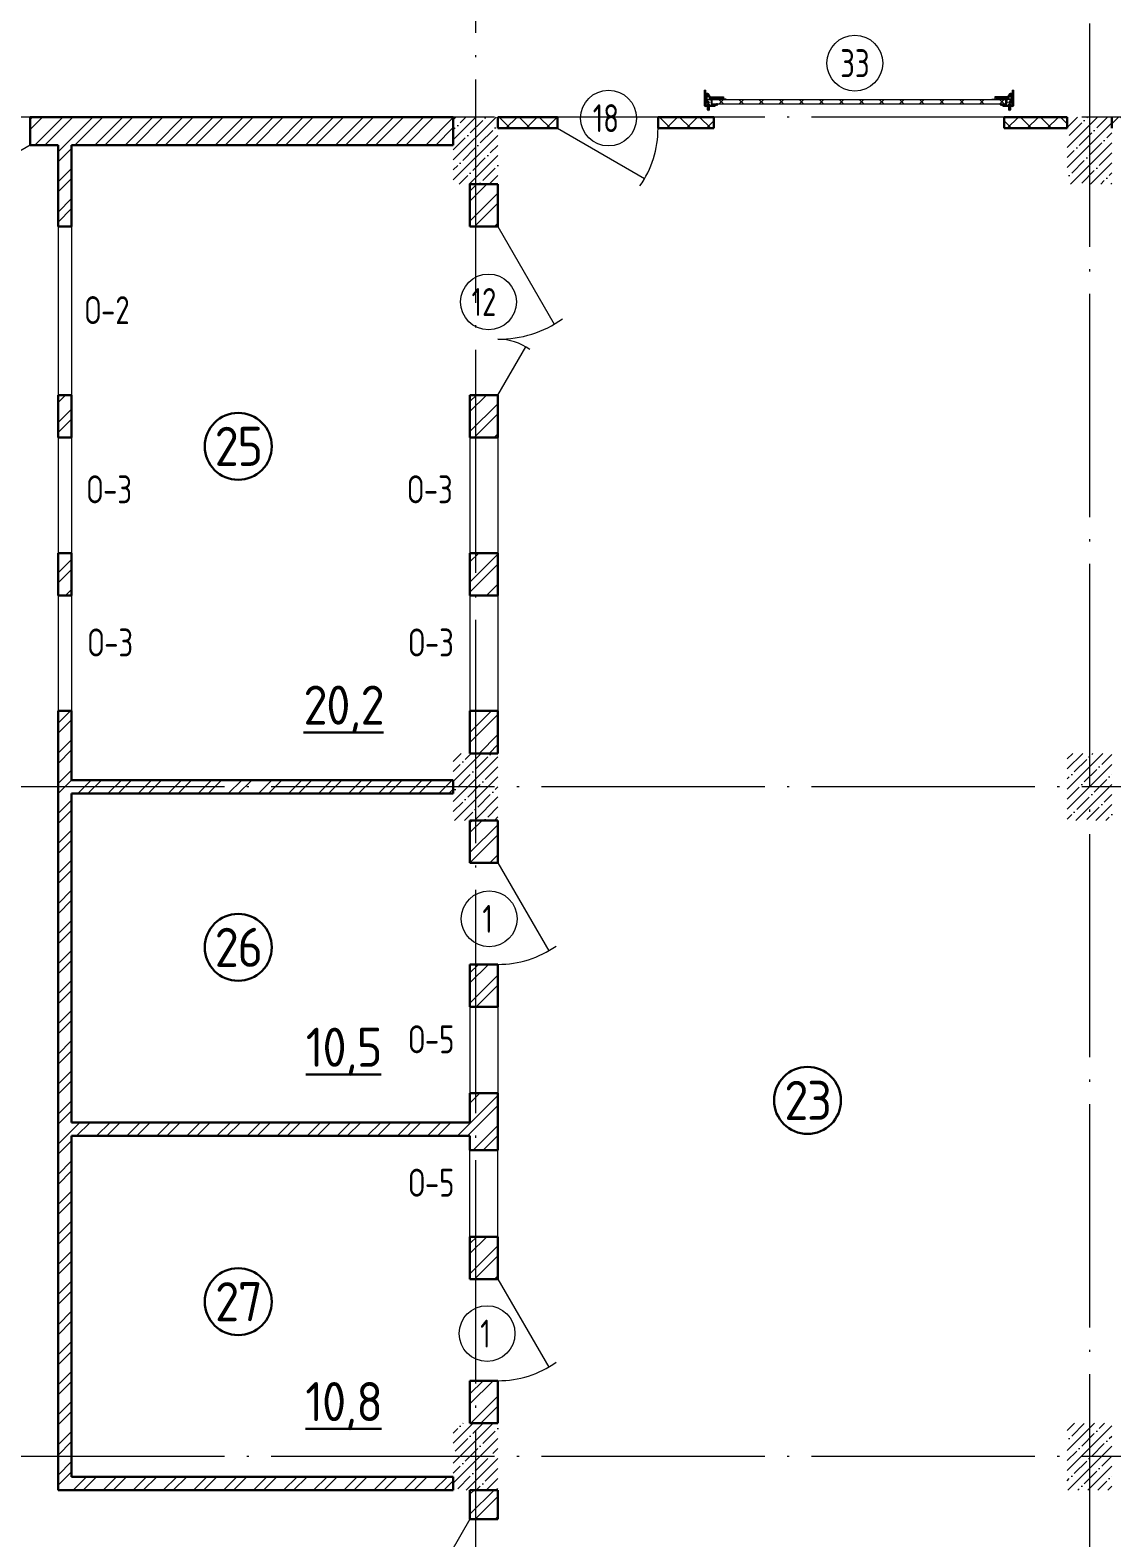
# Model space of a CAD drawing. Extents: x -965262 to 1142518, y -357520 to 71675.
# Drawn here: x -804442 to -794752, y -329974 to -316467 of the extents above; entities that cross this region are included whole.
import ezdxf

# ---------------------------------------------------------------- set-up
doc = ezdxf.new("R2010")
doc.units = 0
doc.header["$LTSCALE"] = 10
doc.linetypes.add('DOTE', pattern=[2.42, 2, -0.2, 0.02, -0.2])
doc.layers.get('0').update_dxf_attribs({"linetype": 'CONTINUOUS', "lineweight": 30})
doc.layers.add('DOTE', color=7, linetype='DOTE', lineweight=9)
doc.styles.add('GOST-2.304_Type-B', font='isocpeur.ttf', dxfattribs={"width": 0.9})
doc.styles.get("Standard").update_dxf_attribs({"font": 'isocpeur.ttf', "height": 300})
pattern_1 = [(45, (-828203.91, -390981.48), (-89.80256, 89.80256), []), (45, (-828114.1, -390981.48), (-89.80256, 89.80256), [158.75, -31.75, 0, -31.75])]

# ---------------------------------------------------------------- blocks, each defined once
blk = doc.blocks.new('anchor.bolt')
for p, q in [((-0.07, 0), (-0.07, -0.72)), ((0.07, 0), (0.07, -0.06)), ((-0.1, -0.04), (-0.07, -0.03)), ((-0.1, -0.04), (0.09, -0.06)), ((0.07, -0.07), (-0.1, -0.04)), ((-0.1, -0.11), (-0.07, -0.1)), ((-0.1, -0.11), (0.09, -0.13)), ((0.07, -0.14), (-0.1, -0.11)), ((-0.1, -0.18), (-0.07, -0.17)), ((-0.1, -0.18), (0.09, -0.2)), ((0.07, -0.21), (-0.1, -0.18)), ((-0.1, -0.25), (-0.07, -0.24)), ((-0.1, -0.25), (0.09, -0.27)), ((0.07, -0.28), (-0.1, -0.25)), ((-0.1, -0.32), (-0.07, -0.31)), ((-0.1, -0.32), (0.09, -0.34)), ((0.07, -0.35), (-0.1, -0.32)), ((-0.1, -0.39), (-0.07, -0.38)), ((-0.1, -0.39), (0.09, -0.41)), ((0.07, -0.42), (-0.1, -0.39)), ((-0.1, -0.46), (-0.07, -0.45)), ((-0.1, -0.46), (0.09, -0.48)), ((0.07, -0.49), (-0.1, -0.46)), ((-0.1, -0.53), (-0.07, -0.52)), ((-0.1, -0.53), (0.09, -0.55)), ((0.07, -0.56), (-0.1, -0.53)), ((-0.09, -0.6), (-0.07, -0.59)), ((-0.09, -0.6), (0.09, -0.62)), ((0.07, -0.63), (-0.09, -0.6)), ((-0.07, -0.72), (0, -0.8)), ((-0.04, -0.62), (-0.06, -0.63)), ((-0.06, -0.64), (-0.06, -0.63)), ((-0.06, -0.73), (-0.06, -0.64)), ((0, -0.79), (-0.06, -0.73)), ((-0.01, -0.63), (-0.04, -0.62)), ((-0.03, -0.63), (0, -0.79)), ((-0.03, -0.63), (0.01, -0.78)), ((-0.02, -0.63), (0.01, -0.77)), ((-0.01, -0.63), (0.02, -0.76)), ((0.03, -0.69), (-0.01, -0.63)), ((0, -0.64), (0.03, -0.75)), ((0, -0.8), (0.07, -0.72)), ((0, -0.79), (0.03, -0.74)), ((0.01, -0.66), (0.03, -0.74)), ((0.03, -0.74), (0.03, -0.69)), ((0.07, -0.06), (0.09, -0.06)), ((0.09, -0.06), (0.07, -0.07)), ((0.07, -0.07), (0.07, -0.13)), ((0.07, -0.13), (0.09, -0.13)), ((0.09, -0.13), (0.07, -0.14)), ((0.07, -0.14), (0.07, -0.2)), ((0.07, -0.2), (0.09, -0.2)), ((0.09, -0.2), (0.07, -0.21)), ((0.07, -0.21), (0.07, -0.27)), ((0.07, -0.27), (0.09, -0.27)), ((0.09, -0.27), (0.07, -0.28)), ((0.07, -0.28), (0.07, -0.34)), ((0.07, -0.33), (0.09, -0.34)), ((0.09, -0.34), (0.07, -0.35)), ((0.07, -0.35), (0.07, -0.41)), ((0.07, -0.4), (0.09, -0.41)), ((0.09, -0.41), (0.07, -0.42)), ((0.07, -0.42), (0.07, -0.48)), ((0.07, -0.47), (0.09, -0.48)), ((0.09, -0.48), (0.07, -0.49)), ((0.07, -0.49), (0.07, -0.55)), ((0.07, -0.55), (0.09, -0.55)), ((0.09, -0.55), (0.07, -0.56)), ((0.07, -0.56), (0.07, -0.62)), ((0.09, -0.62), (0.07, -0.63)), ((0.07, -0.62), (0.09, -0.62)), ((0.07, -0.63), (0.07, -0.72))]:
    blk.add_line(p, q)
blk.add_arc((0.16, -0.64), 0.222, 187.9982, 219.836)
blk = doc.blocks.new('Крепеж_ворот')
at = {"lineweight": 15}
h = blk.add_hatch(dxfattribs=at)
h.set_pattern_fill('ANSI31', color=256, scale=2, angle=180)
h.set_pattern_definition([(225, (746089.599, 74802.7244), (4.49013, -4.49013), [])])
h.paths.add_polyline_path([(746087, 74804), (746087, 74802), (746091, 74802), (746094, 74802), (746094, 74804)], flags=17)
h.paths.add_polyline_path([(746116, 74802, 0.165118), (746120, 74803), (746124, 74806, -0.301689), (746131, 74807), (746135, 74805, 0.130081), (746138, 74804), (746142, 74804), (746142, 74806), (746138, 74806, -0.130081), (746136, 74807), (746133, 74809, 0.301689), (746123, 74808), (746118, 74805, -0.165112), (746116, 74804), (746064, 74804, -0.414223), (746061, 74807), (746061, 74868), (746059, 74868), (746059, 74869), (746059, 74870), (746059, 74870), (746059, 74871), (746059, 74872), (746059, 74872), (746059, 74873), (746059, 74874), (746059, 74875), (746059, 74876), (746059, 74876), (746059, 74877), (746059, 74877), (746059, 74878), (746059, 74879), (746059, 74879), (746061, 74879), (746061, 74945), (746058, 74945), (746058, 74807, 0.41422), (746064, 74802)])
h = blk.add_hatch(dxfattribs=at)
h.set_pattern_fill('ANSI31', color=256, scale=2, angle=90)
h.set_pattern_definition([(135, (736343.8085, 75928.334), (-4.490128, -4.490128), [])])
edge = h.paths.add_edge_path()
edge.add_ellipse((746065, 74838), major_axis=(-1.67, 1.67), ratio=1, start_angle=45, end_angle=135, ccw=False)
edge.add_line((746063, 74838), (746063, 74868))
edge.add_line((746063, 74868), (746061, 74868))
edge.add_line((746061, 74868), (746061, 74838))
edge.add_ellipse((746065, 74838), major_axis=(-2.89, 2.89), ratio=1, start_angle=45, end_angle=135)
edge.add_line((746065, 74834), (746097, 74834))
edge.add_line((746097, 74834), (746097, 74836))
edge.add_line((746097, 74836), (746065, 74836))
edge = h.paths.add_edge_path()
edge.add_ellipse((746065, 74890), major_axis=(2.89, 2.89), ratio=1, start_angle=106, end_angle=135)
edge.add_line((746061, 74890), (746061, 74879))
edge.add_line((746061, 74879), (746063, 74879))
edge.add_line((746063, 74879), (746063, 74890))
edge.add_ellipse((746065, 74890), major_axis=(-1.67, 1.67), ratio=1, start_angle=16, end_angle=45, ccw=False)
edge.add_line((746063, 74891), (746070, 74904))
edge.add_ellipse((746079, 74899), major_axis=(7.45, 7.45), ratio=1, start_angle=-3, end_angle=106, ccw=False)
edge.add_line((746087, 74906), (746097, 74894))
edge.add_line((746097, 74894), (746099, 74895))
edge.add_line((746099, 74895), (746088, 74907))
edge.add_ellipse((746079, 74899), major_axis=(8.67, 8.67), ratio=1, start_angle=-3, end_angle=106)
edge.add_line((746068, 74905), (746062, 74892))
h = blk.add_hatch(color=256, dxfattribs=at)
h.dxf.hatch_style = 1
h.paths.add_polyline_path([(746146, 74809), (746143, 74810, 0.10613), (746142, 74810), (746136, 74809, -0.181324), (746135, 74810, 0.335683), (746120, 74809, -0.119126), (746119, 74809, 0.371631), (746118, 74808), (746118, 74808, 0.451909), (746119, 74807, 0.124341), (746121, 74808, -0.343618), (746134, 74808, 0.181324), (746137, 74808), (746143, 74808, -0.110452), (746143, 74808), (746147, 74807, -0.710497), (746147, 74805), (746143, 74804), (746136, 74804, -0.178994), (746133, 74805, 0.369834), (746130, 74805, -0.178993), (746127, 74804), (746122, 74804, 0.120709), (746122, 74804), (746120, 74803, -0.017147), (746119, 74802, 0.538795), (746120, 74802), (746127, 74802, 0.207608), (746131, 74804, -0.433918), (746132, 74804, 0.207608), (746135, 74802), (746143, 74802, 0.079707), (746143, 74802), (746148, 74804, 0.461502), (746149, 74807, -0.250825), (746149, 74808, -0.128039), (746173, 74816, 0.416657), (746174, 74816), (746174, 74817, 0.409849), (746173, 74817, 0.127248)])
for p, q in [((746058, 74807), (746058, 74945)), ((746058, 74945), (746061, 74945)), ((746059, 74879), (746063, 74879)), ((746059, 74868), (746059, 74879)), ((746059, 74868), (746063, 74868)), ((746061, 74879), (746061, 74945)), ((746061, 74879), (746061, 74890)), ((746061, 74807), (746061, 74868)), ((746061, 74838), (746061, 74868)), ((746068, 74905), (746062, 74892)), ((746070, 74904), (746063, 74891)), ((746063, 74838), (746063, 74890)), ((746064, 74883), (746063, 74883)), ((746064, 74865), (746063, 74865)), ((746064, 74883), (746064, 74874)), ((746067, 74880), (746064, 74883)), ((746064, 74875), (746064, 74873)), ((746064, 74874), (746064, 74865)), ((746067, 74868), (746064, 74865)), ((746097, 74836), (746065, 74836)), ((746097, 74834), (746065, 74834)), ((746067, 74880), (746067, 74875)), ((746067, 74873), (746067, 74868)), ((746087, 74906), (746097, 74894)), ((746088, 74907), (746099, 74895)), ((746097, 74894), (746099, 74895)), ((746097, 74834), (746097, 74836)), ((746064, 74804), (746116, 74804)), ((746064, 74802), (746116, 74802)), ((746079, 74806), (746102, 74806)), ((746079, 74806), (746079, 74804)), ((746079, 74804), (746102, 74804)), ((746082, 74814), (746081, 74813)), ((746081, 74813), (746081, 74806)), ((746099, 74814), (746082, 74814)), ((746086, 74813), (746086, 74806)), ((746095, 74813), (746095, 74806)), ((746099, 74814), (746100, 74813)), ((746100, 74813), (746100, 74806)), ((746102, 74806), (746102, 74804)), ((746118, 74805), (746123, 74808)), ((746120, 74803), (746124, 74806)), ((746135, 74805), (746131, 74807)), ((746136, 74807), (746133, 74809)), ((746142, 74806), (746138, 74806)), ((746138, 74804), (746142, 74804)), ((746142, 74806), (746142, 74804)), ((746142, 74804), (746142, 74806)), ((746143, 74804), (746147, 74805)), ((746143, 74802), (746148, 74804)), ((746174, 74817), (746174, 74816))]:
    blk.add_line(p, q)
for p, q in [((746061, 74879), (746061, 74881)), ((746061, 74834), (746061, 74868)), ((746063, 74883), (746063, 74874)), ((746063, 74874), (746063, 74865)), ((746073, 74842), (746073, 74905)), ((746073, 74896), (746077, 74892)), ((746073, 74851), (746077, 74855)), ((746074, 74886), (746074, 74861)), ((746074, 74880), (746076, 74880)), ((746074, 74867), (746076, 74867)), ((746076, 74886), (746076, 74883)), ((746076, 74883), (746076, 74886)), ((746076, 74886), (746077, 74886)), ((746076, 74864), (746076, 74883)), ((746077, 74873), (746076, 74880)), ((746076, 74880), (746076, 74867)), ((746077, 74873), (746076, 74867)), ((746076, 74864), (746076, 74861)), ((746076, 74864), (746076, 74861)), ((746076, 74861), (746077, 74861)), ((746077, 74886), (746077, 74892)), ((746077, 74861), (746077, 74855)), ((746081, 74898), (746081, 74886)), ((746081, 74849), (746081, 74861)), ((746087, 74898), (746082, 74898)), ((746082, 74886), (746087, 74886)), ((746082, 74861), (746087, 74861)), ((746087, 74849), (746082, 74849)), ((746087, 74899), (746087, 74898)), ((746087, 74886), (746087, 74898)), ((746087, 74886), (746098, 74886)), ((746087, 74849), (746087, 74861)), ((746087, 74861), (746098, 74861)), ((746087, 74847), (746087, 74849)), ((746099, 74885), (746099, 74883)), ((746099, 74883), (746099, 74864)), ((746099, 74882), (746100, 74882)), ((746099, 74865), (746100, 74865)), ((746099, 74862), (746099, 74864)), ((746100, 74861), (746100, 74886)), ((746100, 74886), (746110, 74886)), ((746100, 74861), (746110, 74861)), ((746110, 74861), (746110, 74886)), ((746110, 74881), (746225, 74881)), ((746110, 74865), (746212, 74865)), ((746114, 74877), (746225, 74877)), ((746250, 74859), (746250, 74863))]:
    blk.add_line(p, q, dxfattribs=at)
at = {"lineweight": 15, "ltscale": 0.5}
for p, q in [((746076, 74886), (746074, 74886)), ((746076, 74861), (746074, 74861))]:
    blk.add_line(p, q, dxfattribs=at)
at = {"lineweight": 15, "extrusion": (-1.7375e-14, 1, 0)}
for p, q in [((746113, 74884), (746225, 74884)), ((746113, 74863), (746113, 74884)), ((746113, 74863), (746136, 74863)), ((746117, 74857), (746117, 74829)), ((746121, 74857), (746121, 74829)), ((746123, 74863), (746123, 74863)), ((746250, 74863), (746123, 74863)), ((746250, 74859), (746123, 74859)), ((746124, 74840), (746124, 74849)), ((746136, 74882), (746157, 74882)), ((746136, 74863), (746136, 74882)), ((746157, 74882), (746157, 74863)), ((746157, 74863), (746212, 74863)), ((746117, 74826), (746119, 74823)), ((746119, 74823), (746123, 74825)), ((746123, 74825), (746121, 74828))]:
    blk.add_line(p, q, dxfattribs=at)
at = {"lineweight": 15, "ltscale": 0.5, "extrusion": (-1.7375e-14, 1, 0)}
for p, q in [((746113, 74880), (746225, 74880)), ((746136, 74866), (746113, 74866)), ((746115, 74871), (746120, 74871)), ((746121, 74857), (746117, 74857)), ((746117, 74852), (746117, 74854)), ((746121, 74840), (746117, 74840)), ((746117, 74837), (746117, 74835)), ((746121, 74829), (746117, 74829)), ((746120, 74839), (746120, 74850)), ((746124, 74848), (746120, 74848)), ((746124, 74841), (746120, 74841)), ((746123, 74869), (746123, 74863)), ((746123, 74863), (746123, 74859)), ((746140, 74863), (746140, 74859)), ((746153, 74863), (746153, 74859)), ((746212, 74866), (746157, 74866)), ((746173, 74863), (746173, 74859))]:
    blk.add_line(p, q, dxfattribs=at)
at = {"lineweight": 15, "extrusion": (-2.77556e-16, -1, 0)}
for p, q in [((746225, 74866), (746114, 74866)), ((746128, 74866), (746128, 74863)), ((746138, 74866), (746138, 74863)), ((746164, 74866), (746164, 74863)), ((746174, 74866), (746174, 74863)), ((746201, 74866), (746201, 74863)), ((746210, 74866), (746210, 74863)), ((746225, 74884), (746225, 74863))]:
    blk.add_line(p, q, dxfattribs=at)
at = {"extrusion": (-1, -4.26669e-14, 0)}
for p, q in [((746118, 74808), (746118, 74808)), ((746136, 74809), (746142, 74810)), ((746143, 74808), (746137, 74808)), ((746143, 74810), (746146, 74809)), ((746147, 74807), (746143, 74808))]:
    blk.add_line(p, q, dxfattribs=at)
at = {"extrusion": (-1, -4.2422e-14, 1.22461e-16)}
for p, q in [((746119, 74803), (746122, 74804)), ((746127, 74802), (746120, 74802)), ((746122, 74804), (746127, 74804)), ((746143, 74802), (746135, 74802)), ((746136, 74804), (746143, 74804))]:
    blk.add_line(p, q, dxfattribs=at)
at = {"lineweight": 15}
for centre, radius, start, end in [((746079, 74899), 8.28, 0, 136.0097), ((746079, 74847), 8.28, 223.9903, 0), ((746077, 74883), 0.956, 180, 270), ((746077, 74883), 0.75, 180, 270), ((746077, 74864), 0.956, 90, 180), ((746077, 74864), 0.75, 90, 180), ((746076, 74892), 0.375, 0, 45), ((746076, 74855), 0.375, 315, 0), ((746082, 74898), 0.375, 91, 180), ((746082, 74886), 0.75, 180, 270), ((746082, 74861), 0.75, 90, 180), ((746082, 74849), 0.375, 180, 269), ((746098, 74885), 0.375, 0, 90), ((746098, 74862), 0.375, 270, 0), ((746123, 74857), 5.92, 90, 180), ((746123, 74829), 5.92, 180, 199.6464), ((746123, 74857), 1.87, 90, 180), ((746129, 74855), 8.15, 194.9986, 233.9214), ((746129, 74833), 8.15, 126.0786, 165.0014), ((746123, 74829), 1.87, 180, 185.5313)]:
    blk.add_arc(centre, radius, start, end, dxfattribs=at)
at = {"lineweight": 15, "ltscale": 0.5}
for centre, radius, start, end in [((746119, 74852), 2.25, 195, 270), ((746119, 74836), 2.25, 90, 165), ((746119, 74850), 0.375, 0, 90), ((746119, 74839), 0.375, 270, 0)]:
    blk.add_arc(centre, radius, start, end, dxfattribs=at)
for centre, radius, start, end in [((746064, 74807), 5.62, 180, 270), ((746064, 74807), 3.11, 180, 270), ((746082, 74804), 10.4, 68.2753, 87.8782), ((746091, 74798), 16.2, 73.306, 107.292), ((746099, 74804), 10.4, 92.1218, 111.7247), ((746116, 74807), 3.11, 270, 307.5043), ((746116, 74807), 5.62, 270, 307.5043), ((746119, 74808), 0.586, 91.7247, 173.2711), ((746119, 74807), 0.586, 173.2711, 270.547), ((746118, 74812), 3.52, 271.7247, 298.8983), ((746118, 74812), 5.21, 270.547, 298.8983), ((746128, 74799), 12.4, 54.8903, 129.1143), ((746128, 74799), 10.7, 54.8903, 130.7448), ((746128, 74801), 8.97, 60.3534, 127.5043), ((746128, 74801), 8.97, 60.3534, 127.5043), ((746128, 74801), 8.97, 60.3534, 127.5043), ((746128, 74801), 6.46, 60.3534, 127.5043), ((746136, 74811), 3.54, 234.8903, 276), ((746136, 74811), 1.86, 234.8903, 276), ((746138, 74810), 5.62, 240.3534, 270), ((746138, 74810), 3.11, 240.3534, 270), ((746143, 74810), 0.292, 71.7675, 96), ((746143, 74808), 0.292, 70.7873, 96), ((746176, 74761), 56.8, 93.2805, 122.2878), ((746147, 74806), 0.562, 289.2127, 70.7873), ((746147, 74806), 2.25, 288.2291, 27.3228), ((746176, 74765), 50.3, 93.6593, 122.8448), ((746150, 74807), 0.586, 151, 207.3228), ((746173, 74817), 0.6, 4.1357, 93.2805), ((746173, 74816), 0.6, 273.6593, 4.1357)]:
    blk.add_arc(centre, radius, start, end)
at = {"extrusion": (-1.22461e-16, -5.20252e-30, -1)}
for centre, radius, start, end in [((-746120, 74802), 0.187, 270, 62.4687), ((-746122, 74803), 0.586, 62.4687, 90), ((-746127, 74809), 4.69, 229.4077, 270), ((-746127, 74807), 4.69, 223.0863, 270), ((-746131, 74803), 2.32, 49.4077, 130.5923), ((-746131, 74803), 0.637, 43.0863, 136.9137), ((-746135, 74807), 4.69, 270, 316.9137), ((-746136, 74809), 4.69, 270, 310.5923), ((-746143, 74804), 0.292, 250.7873, 270), ((-746143, 74802), 0.292, 251.7709, 270)]:
    blk.add_arc(centre, radius, start, end, dxfattribs=at)
at = {"extrusion": (0, 0, -1)}
for centre, major_axis, start_param, end_param in [((746065, 74890), (2.89, 2.89), 3.926991, 4.433136), ((746065, 74838), (-2.89, 2.89), 3.926991, 5.497787), ((746065, 74890), (-1.67, 1.67), 5.497787, 6.003933), ((746065, 74838), (-1.67, 1.67), 3.926991, 5.497787), ((746079, 74899), (8.67, 8.67), 4.433136, 6.335545), ((746079, 74899), (7.45, 7.45), 4.433136, 6.335545)]:
    blk.add_ellipse(centre, major_axis=major_axis, ratio=1, start_param=start_param, end_param=end_param, dxfattribs=at)
for points in [[(746067, 74875), (746066, 74875), (746064, 74875)], [(746064, 74873), (746066, 74873), (746067, 74873)]]:
    blk.add_rational_spline(points, [1, 1.01284142743, 1], degree=2)
at = {"lineweight": 15, "ltscale": 0.5}
for points, knots in [([(746115, 74871), (746115, 74871), (746114, 74871), (746114, 74871), (746114, 74872), (746113, 74872), (746113, 74872), (746113, 74873), (746113, 74873), (746113, 74873)], [0.37141352, 0.37141352, 0.37141352, 0.37141352, 0.39402571, 0.39402571, 0.41663789, 0.41663789, 0.43959523, 0.43959523, 0.46255257, 0.46255257, 0.46255257, 0.46255257]), ([(746123, 74869), (746123, 74869), (746123, 74869), (746122, 74870), (746122, 74870), (746122, 74871), (746122, 74871), (746121, 74871), (746121, 74871), (746120, 74871)], [0.28027447, 0.28027447, 0.28027447, 0.28027447, 0.30323181, 0.30323181, 0.32618916, 0.32618916, 0.34880134, 0.34880134, 0.37141352, 0.37141352, 0.37141352, 0.37141352])]:
    blk.add_open_spline(points, degree=3, knots=knots, dxfattribs=at)
at = {"lineweight": 15}
for points in [[(746121, 74828), (746121, 74828), (746121, 74828), (746121, 74829)], [(746117, 74827), (746117, 74827), (746117, 74826), (746117, 74826)]]:
    blk.add_open_spline(points, degree=3, dxfattribs=at)
at = {"xscale": -50.80000000000001, "yscale": 50.80000000000001, "zscale": 50.80000000000001}
blk.add_blockref('anchor.bolt', (746091, 74804), dxfattribs=at)

msp = doc.modelspace()

# ---------------------------------------------------------------- hatches: boundary and pattern name
at = {"lineweight": 15}
h = msp.add_hatch(dxfattribs=at)
h.set_pattern_fill('ANSI37', color=256, scale=40, angle=90)
h.set_pattern_definition([(135, (-1729144.33, -471210.63), (-89.802561, -89.802561), []), (225, (-1729144.33, -471210.63), (89.802561, -89.802561), [])])
h.paths.add_polyline_path([(-795700.6, -317091.1), (-798333.4, -317091.1), (-798333.4, -317131.1), (-795700.6, -317131.1)])
h = msp.add_hatch(dxfattribs=at)
h.set_pattern_fill('ANSI32', color=256, scale=20)
h.set_pattern_definition([(45, (-805301.03, -317319.95), (-134.7038, 134.7038), []), (45, (-805211.23, -317319.95), (-134.7038, 134.7038), [])])
h.paths.add_polyline_path([(-805232, -317247), (-805352, -317247), (-805352, -317497), (-805232, -317497)], flags=17)
h.paths.add_polyline_path([(-804322, -317247), (-804442, -317247), (-804442, -317497), (-804322, -317497)])
h.paths.add_polyline_path([(-800252, -330716.8), (-800452, -330716.8), (-800452, -331227), (-800252, -331227)])
h.paths.add_polyline_path([(-800452, -330716.8), (-800502, -330716.8), (-800502, -330977), (-801282, -330977), (-801282, -334387), (-801032, -334387), (-801032, -331227), (-800452, -331227)])
h.paths.add_polyline_path([(-800252, -329547), (-800452, -329547), (-800452, -329806.8), (-800252, -329806.8)])
h.paths.add_polyline_path([(-806502, -334946.6), (-806502, -334566.6), (-806252, -334566.6), (-806252, -334947), (-806502, -334947)])
h.paths.add_polyline_path([(-806502, -333146.6), (-806502, -331346.6), (-806252, -331346.6), (-806252, -333146.6)])
h.paths.add_polyline_path([(-806502, -329926.6), (-806502, -329547), (-806252, -329547), (-806252, -329926.6)])
h.paths.add_polyline_path([(-806502, -328947), (-806502, -328566.6), (-806252, -328566.6), (-806252, -328947), (-806502, -328946.6)])
h.paths.add_polyline_path([(-806502, -327146.6), (-806502, -326636.6), (-806252, -326636.6), (-806252, -327146.6)])
h.paths.add_polyline_path([(-806502, -325216.6), (-806502, -324836.6), (-806252, -324836.6), (-806252, -325216.6)])
h.paths.add_polyline_path([(-806502, -323926.6), (-806502, -323547), (-806252, -323547), (-806252, -323926.6)])
h.paths.add_polyline_path([(-806502, -322947), (-806502, -322566.6), (-806252, -322566.6), (-806252, -322947)])
h.paths.add_polyline_path([(-806502, -321531.6), (-806502, -321151.6), (-806252, -321151.6), (-806252, -321531.6)])
h.paths.add_polyline_path([(-806502, -320116.6), (-806502, -319737), (-806252, -319737), (-806252, -320116.6)])
h.paths.add_polyline_path([(-806502, -318227), (-806502, -317847), (-806252, -317847.4), (-806252, -318227)])
h.paths.add_polyline_path([(-806252, -317497), (-806252, -317247), (-805232, -317247), (-805232, -317497)])
h.paths.add_polyline_path([(-804322, -317247), (-800652, -317247), (-800652, -317497), (-804072, -317497), (-804072, -318226.6), (-804192, -318226.6), (-804192, -317497), (-804322, -317497)])
h.paths.add_polyline_path([(-800502, -318227), (-800502, -317847), (-800252, -317847), (-800252, -318227)])
h.paths.add_polyline_path([(-804192, -320116.6), (-804192, -319736.6), (-804072, -319736.6), (-804072, -320116.6)])
h.paths.add_polyline_path([(-800502, -320117), (-800502, -319737), (-800252, -319737), (-800252, -320117)])
h.paths.add_polyline_path([(-800502, -321532), (-800502, -321152), (-800252, -321152), (-800252, -321532)])
h.paths.add_polyline_path([(-804192, -321531.6), (-804192, -321151.6), (-804072, -321151.6), (-804072, -321531.6)])
h.paths.add_polyline_path([(-800652, -329547), (-804192, -329546.6), (-804192, -322566.6), (-804072, -322566.6), (-804072, -323187), (-800652, -323187), (-800652, -323307), (-804072, -323307), (-804072, -326252), (-800502, -326252), (-800502, -325991.6), (-800252, -325991.6), (-800252, -326501.6), (-800502, -326501.6), (-800501.9, -326372), (-804072, -326372), (-804072, -329426.6), (-800652, -329426.6), (-800652, -329546.6)])
h.paths.add_polyline_path([(-800502, -322947), (-800502, -322566.6), (-800252, -322566.6), (-800252, -322946.6)])
h.paths.add_polyline_path([(-800502, -323927), (-800502, -323547), (-800252, -323547), (-800252, -323927)], flags=17)
h.paths.add_polyline_path([(-800502, -325217), (-800502, -324837), (-800252, -324837), (-800252, -325217)], flags=17)
h.paths.add_polyline_path([(-800502, -327656.6), (-800502, -327276.6), (-800252, -327276.6), (-800252, -327656.6)])
h.paths.add_polyline_path([(-800502, -328947), (-800502, -328566.6), (-800252, -328566.6), (-800252, -328947)], flags=17)
h.paths.add_polyline_path([(-804192, -332337), (-804192, -330977), (-802562, -330977), (-802562, -334387), (-802682, -334387), (-802682, -331097), (-804072, -331097), (-804072, -332337)])
h.paths.add_polyline_path([(-804192, -334387), (-804192, -333247), (-804072, -333247), (-804072, -334387)], flags=17)
h.paths.add_polyline_path([(-800502, -329806.8), (-800452, -329806.8), (-800452, -329547), (-800502, -329547)])
h = msp.add_hatch(dxfattribs=at)
h.set_pattern_fill('ANSI35', color=256, scale=20, style=0)
h.set_pattern_definition(pattern_1)
h.paths.add_polyline_path([(-800252, -317247), (-800652, -317247), (-800652, -317847), (-800252, -317847)])
h = msp.add_hatch(dxfattribs=at)
h.set_pattern_fill('ANSI37', color=256, scale=40, angle=90)
h.set_pattern_definition([(135, (-794592.68, -317327.88), (-89.8026, -89.8026), []), (225, (-794592.68, -317327.88), (89.8026, -89.8026), [])])
h.paths.add_polyline_path([(-794452, -317247), (-794752, -317247), (-794752, -317347), (-794452, -317347)])
h.paths.add_polyline_path([(-794452, -317247), (-794752, -317247), (-794752, -317347), (-794452, -317347)], flags=17)
h.paths.add_polyline_path([(-800252, -317347), (-799667, -317347), (-799667, -317247), (-800252, -317247)])
h.paths.add_polyline_path([(-798767, -317347), (-798317, -317347), (-798317, -317247), (-798767, -317247)])
h.paths.add_polyline_path([(-795717, -317347), (-795152, -317347), (-795152, -317247), (-795717, -317247)])
h.paths.add_polyline_path([(-794752, -317347), (-794452, -317347), (-794452, -317247), (-794752, -317247)])
h.paths.add_polyline_path([(-798817, -317347), (-798767, -317347), (-798767, -317247), (-798817, -317247)])
h.paths.add_polyline_path([(-799717, -317347), (-799667, -317347), (-799667, -317247), (-799717, -317247)])
h = msp.add_hatch(dxfattribs=at)
h.set_pattern_fill('ANSI35', color=256, scale=20, style=0)
h.set_pattern_definition(pattern_1)
h.paths.add_polyline_path([(-794752, -317247), (-795152, -317247), (-795152, -317847), (-794752, -317847)])
h = msp.add_hatch(dxfattribs=at)
h.set_pattern_fill('ANSI35', color=256, scale=20, style=0)
h.set_pattern_definition(pattern_1)
h.paths.add_polyline_path([(-800252, -322947), (-800652, -322947), (-800652, -323547), (-800252, -323547)])
h = msp.add_hatch(dxfattribs=at)
h.set_pattern_fill('ANSI35', color=256, scale=20, style=0)
h.set_pattern_definition(pattern_1)
h.paths.add_polyline_path([(-794752, -322947), (-795152, -322947), (-795152, -323547), (-794752, -323547)])
h = msp.add_hatch(dxfattribs=at)
h.set_pattern_fill('ANSI35', color=256, scale=20, style=0)
h.set_pattern_definition(pattern_1)
h.paths.add_polyline_path([(-800252, -328947), (-800652, -328947), (-800652, -329547), (-800252, -329547)])
h = msp.add_hatch(dxfattribs=at)
h.set_pattern_fill('ANSI35', color=256, scale=20, style=0)
h.set_pattern_definition(pattern_1)
h.paths.add_polyline_path([(-794752, -328947), (-795152, -328947), (-795152, -329547), (-794752, -329547)])

# ---------------------------------------------------------------- linework, layer by layer
for p, q in [((-795700.6, -317091.1), (-798333.4, -317091.1)), ((-798333.4, -317131.1), (-798333.4, -317091.1)), ((-795700.6, -317131.1), (-798333.4, -317131.1)), ((-795700.6, -317131.1), (-795700.6, -317091.1)), ((-799717, -317347, -1451.3), (-798937.6, -317797, -1451.3)), ((-804442, -317497, 1808.5), (-805230.1, -317952, 1808.5)), ((-804192, -318226.6, 1808.5), (-804192, -319736.6, 1808.5)), ((-804072, -318226.6, 1808.5), (-804072, -319736.6, 1808.5)), ((-800252, -318227, 1808.5), (-799747, -319101.7, 1808.5)), ((-800252, -319737, 1808.5), (-800002, -319304, 1808.5)), ((-804192, -320116.6, 1808.5), (-804192, -321151.6, 1808.5)), ((-804072, -320116.6, 1808.5), (-804072, -321151.6, 1808.5)), ((-800502, -320117, 1808.5), (-800502, -321152, 1808.5)), ((-800252, -320117, 1808.5), (-800252, -321152, 1808.5)), ((-804192, -321531.6, 1808.5), (-804192, -322566.6)), ((-804072, -321531.6, 1808.5), (-804072, -322566.6)), ((-800502, -321532, 1808.5), (-800502, -322566.6, 1808.5)), ((-800252, -321532, 1808.5), (-800252, -322566.6, 1808.5)), ((-800252, -323927), (-799797, -324715.1)), ((-800502, -325217), (-800502, -325991.6, 1808.5)), ((-800252, -325217), (-800252, -325991.6, 1808.5)), ((-800502, -327276.6, 1808.5), (-800501.9, -326501.6, 1808.5)), ((-800252, -327276.6, 1808.5), (-800252, -326501.6, 1808.5)), ((-800252, -326671.6, 1808.5), (-800252, -326671.6, 1808.5)), ((-800252, -327656.6, 1808.5), (-799797, -328444.7, 1808.5)), ((-800502, -329806.8, 1808.5), (-800957, -330594.9, 1808.5))]:
    msp.add_line(p, q, dxfattribs=at)
at = {"ltscale": 200}
for p, q in [((-804442, -317247, 1808.5), (-800652, -317247, 1808.5)), ((-804442, -317497, 1808.5), (-804442, -317247, 1808.5)), ((-800652, -317497), (-800652, -317247)), ((-800252, -317247, 1808.5), (-799717, -317247, -1451.3)), ((-799717, -317247, -1451.3), (-799717, -317347, -1451.3)), ((-798817, -317247, -1451.3), (-798317, -317247)), ((-798817, -317247, -1451.3), (-798817, -317347, -1451.3)), ((-798317, -317247), (-798317, -317347)), ((-795717, -317247), (-795152, -317247)), ((-800252, -317347, 1808.5), (-799717, -317347, -1451.3)), ((-798817, -317347, -1451.3), (-798317, -317347)), ((-795717, -317347), (-795152, -317347, 1808.5)), ((-804442, -317497, 1808.5), (-804192, -317497, 1808.5)), ((-804072, -317497, 1808.5), (-800652, -317497, 1808.5))]:
    msp.add_line(p, q, dxfattribs=at)
for p, q in [((-800252, -317347), (-800252, -317247)), ((-795717, -317347), (-795717, -317247)), ((-795152, -317347), (-795152, -317247)), ((-794752, -317347), (-794752, -317247)), ((-804192, -318226.6, 1808.5), (-804192, -317497, 1808.5)), ((-804072, -318226.6, 1808.5), (-804072, -317497, 1808.5)), ((-800502, -317847, 1808.5), (-800502, -318227, 1808.5)), ((-800252, -317847, 1808.5), (-800252, -318227, 1808.5)), ((-804192, -318226.6, 1808.5), (-804072, -318226.6, 1808.5)), ((-804192, -320116.6, 1808.5), (-804192, -319736.6, 1808.5)), ((-804192, -319736.6, 1808.5), (-804072, -319736.6, 1808.5)), ((-804072, -320116.6, 1808.5), (-804072, -319736.6, 1808.5)), ((-800502, -319737, 1808.5), (-800502, -320117, 1808.5)), ((-800252, -319737, 1808.5), (-800252, -320117, 1808.5)), ((-804192, -320116.6, 1808.5), (-804072, -320116.6, 1808.5)), ((-804192, -321151.6, 1808.5), (-804072, -321151.6, 1808.5)), ((-804192, -321531.6, 1808.5), (-804192, -321151.6, 1808.5)), ((-804072, -321531.6, 1808.5), (-804072, -321151.6, 1808.5)), ((-800502, -321152, 1808.5), (-800502, -321532, 1808.5)), ((-800252, -321152, 1808.5), (-800252, -321532, 1808.5)), ((-804192, -321531.6), (-804072, -321531.6)), ((-804192, -328026.8, 1808.5), (-804192, -322566.6)), ((-804192, -322566.6), (-804072, -322566.6)), ((-804072, -323187, 1808.5), (-804072, -322566.6)), ((-800502, -322566.6, 1808.5), (-800502, -322947, 1808.5)), ((-800252, -322566.6, 1808.5), (-800252, -322947, 1808.5)), ((-800652, -323187, 1808.5), (-804072, -323187, 1808.5)), ((-800652, -323307.4), (-800652, -323187, 1808.5)), ((-804072, -326252, 1808.5), (-804072, -323307, 1808.5)), ((-800652, -323307, 1808.5), (-804072, -323307, 1808.5)), ((-800502, -323547), (-800502, -323927)), ((-800252, -323547), (-800252, -323927)), ((-800502, -324837), (-800502, -325217)), ((-800252, -324837), (-800252, -325217)), ((-800502, -325991.6, 1808.5), (-800502, -326252, 1808.5)), ((-800502, -325991.6, 1808.5), (-800252, -325991.6, 1808.5)), ((-800252, -326501.6, 1808.5), (-800252, -325991.6, 1808.5)), ((-800502, -326252, 1808.5), (-804072, -326252, 1808.5)), ((-804072, -329426.6, 1808.5), (-804072, -326372, 1808.5)), ((-800502, -326372, 1808.5), (-804072, -326372, 1808.5)), ((-800501.9, -326501.6, 1808.5), (-800501.9, -326372, 1808.5)), ((-800502, -326501.6, 1808.5), (-800252, -326501.6, 1808.5)), ((-800502, -327276.6, 1808.5), (-800252, -327276.6, 1808.5)), ((-800502, -327656.6, 1808.5), (-800502, -327276.6, 1808.5)), ((-800252, -327656.6, 1808.5), (-800252, -327276.6, 1808.5)), ((-800502, -327656.6, 1808.5), (-800252, -327656.6, 1808.5)), ((-804192, -329546.6, 1808.5), (-804192, -328026.8, 1808.5)), ((-800502, -328566.6, 1808.5), (-800252, -328566.6, 1808.5)), ((-800502, -328946.6, 1808.5), (-800502, -328566.6, 1808.5)), ((-800252, -328946.6, 1808.5), (-800252, -328566.6, 1808.5)), ((-800502, -328947), (-800252, -328947)), ((-800652, -329426.6, 1808.5), (-804072, -329426.6, 1808.5)), ((-800652, -329547), (-800652, -329426.6, 1808.5)), ((-800652, -329547), (-804192, -329546.6, 1808.5)), ((-800502, -329547), (-800252, -329547)), ((-800502, -329547), (-800502, -329806.8, 1808.5)), ((-800252, -329546.6, 1808.5), (-800252, -329806.8, 1808.5)), ((-800502, -329806.8, 1808.5), (-800252, -329806.8, 1808.5))]:
    msp.add_line(p, q)
at = {"ltscale": 2}
for p, q in [((-800252, -317847), (-800502, -317847)), ((-800252, -318227, 1808.5), (-800502, -318227, 1808.5)), ((-800252, -319737, 1808.5), (-800502, -319737, 1808.5)), ((-800252, -320117, 1808.5), (-800502, -320117, 1808.5)), ((-800252, -321152, 1808.5), (-800502, -321152, 1808.5)), ((-800252, -321532, 1808.5), (-800502, -321532, 1808.5)), ((-800252, -322566.6, 1808.5), (-800502, -322566.6, 1808.5)), ((-800252, -322947), (-800502, -322947)), ((-800252, -323547), (-800502, -323547)), ((-800252, -323927), (-800502, -323927)), ((-800252, -324837), (-800502, -324837)), ((-800252, -325217), (-800502, -325217))]:
    msp.add_line(p, q, dxfattribs=at)
at = {"lineweight": 15}
for centre in [(-797054.3, -316762.9, -4711.1), (-799260.8, -317255.2, -4711.1), (-800336.2, -318902.3), (-800329.5, -324428.6), (-800349, -328144.4)]:
    msp.add_circle(centre, 250, dxfattribs=at)
for centre in [(-802577.9, -320196, -4711.1), (-802577.9, -324684.1, -4711.1), (-797478.3, -326055.2, -4711.1), (-802577.9, -327858.7, -4711.1)]:
    msp.add_circle(centre, 300)
at = {"lineweight": 15, "ltscale": 10}
msp.add_arc((-799717, -317347, -1451.3), 900, 325, 0, dxfattribs=at)
at = {"lineweight": 15}
for centre, radius, start, end in [((-800252, -318227, 1808.5), 1010, 270, 305), ((-800252, -319737, 1808.5), 500, 55, 90), ((-800252, -323927), 910, 270, 305), ((-800252, -327656.6, 1808.5), 910, 270, 305)]:
    msp.add_arc(centre, radius, start, end, dxfattribs=at)
for points in [[(-795643.9, -317073.5, -6519.6), (-795642.6, -317073.5, -6519.6), (-795640.8, -317073.5, -6519.6)], [(-795643.9, -317073.5, -6519.6), (-795642.6, -317073.5, -6519.6), (-795640.8, -317073.5, -6519.6)], [(-795643.9, -317073.5, -6519.6), (-795642.6, -317073.5, -6519.6), (-795640.8, -317073.5, -6519.6)], [(-795643.9, -317073.5, -6519.6), (-795642.6, -317073.5, -6519.6), (-795640.8, -317073.5, -6519.6)], [(-795643.9, -317073.5, -6519.6), (-795642.6, -317073.5, -6519.6), (-795640.8, -317073.5, -6519.6)], [(-795643.9, -317073.5, -6519.6), (-795642.6, -317073.5, -6519.6), (-795640.8, -317073.5, -6519.6)], [(-795643.9, -317073.5, -6519.6), (-795642.6, -317073.5, -6519.6), (-795640.8, -317073.5, -6519.6)], [(-795643.9, -317073.5, -6519.6), (-795642.6, -317073.5, -6519.6), (-795640.8, -317073.5, -6519.6)], [(-795643.9, -317073.5, -6519.6), (-795642.6, -317073.5, -6519.6), (-795640.8, -317073.5, -6519.6)], [(-795643.9, -317073.5, -6519.6), (-795642.6, -317073.5, -6519.6), (-795640.8, -317073.5, -6519.6)], [(-795643.9, -317073.5, -6519.6), (-795642.6, -317073.5, -6519.6), (-795640.8, -317073.5, -6519.6)], [(-795643.9, -317073.5, -6519.6), (-795642.6, -317073.5, -6519.6), (-795640.8, -317073.5, -6519.6)], [(-795643.9, -317073.5, -6519.6), (-795642.6, -317073.5, -6519.6), (-795640.8, -317073.5, -6519.6)], [(-795643.9, -317073.5, -6519.6), (-795642.6, -317073.5, -6519.6), (-795640.8, -317073.5, -6519.6)], [(-795643.9, -317073.5, -6519.6), (-795642.6, -317073.5, -6519.6), (-795640.8, -317073.5, -6519.6)], [(-795643.9, -317073.5, -6519.6), (-795642.6, -317073.5, -6519.6), (-795640.8, -317073.5, -6519.6)], [(-795643.9, -317073.5, -6519.6), (-795642.6, -317073.5, -6519.6), (-795640.8, -317073.5, -6519.6)], [(-795643.9, -317073.5, -6519.6), (-795642.6, -317073.5, -6519.6), (-795640.8, -317073.5, -6519.6)], [(-795643.9, -317073.5, -6519.6), (-795642.6, -317073.5, -6519.6), (-795640.8, -317073.5, -6519.6)], [(-795643.9, -317073.5, -6519.6), (-795642.6, -317073.5, -6519.6), (-795640.8, -317073.5, -6519.6)], [(-795643.9, -317073.5, -6519.6), (-795642.6, -317073.5, -6519.6), (-795640.8, -317073.5, -6519.6)], [(-795643.9, -317073.5, -6519.6), (-795642.6, -317073.5, -6519.6), (-795640.8, -317073.5, -6519.6)], [(-795643.9, -317073.5, -6519.6), (-795642.6, -317073.5, -6519.6), (-795640.8, -317073.5, -6519.6)], [(-795643.9, -317073.5, -6519.6), (-795642.6, -317073.5, -6519.6), (-795640.8, -317073.5, -6519.6)], [(-795643.9, -317073.5, -6519.6), (-795642.6, -317073.5, -6519.6), (-795640.8, -317073.5, -6519.6)], [(-795643.9, -317073.5, -6519.6), (-795642.6, -317073.5, -6519.6), (-795640.8, -317073.5, -6519.6)], [(-795643.9, -317073.5, -6519.6), (-795642.6, -317073.5, -6519.6), (-795640.8, -317073.5, -6519.6)], [(-795643.9, -317073.5, -6519.6), (-795642.6, -317073.5, -6519.6), (-795640.8, -317073.5, -6519.6)], [(-795643.9, -317073.5, -6519.6), (-795642.6, -317073.5, -6519.6), (-795640.8, -317073.5, -6519.6)], [(-795643.9, -317073.5, -6519.6), (-795642.6, -317073.5, -6519.6), (-795640.8, -317073.5, -6519.6)], [(-795643.9, -317073.5, -6519.6), (-795642.6, -317073.5, -6519.6), (-795640.8, -317073.5, -6519.6)], [(-795643.9, -317073.5, -6519.6), (-795642.6, -317073.5, -6519.6), (-795640.8, -317073.5, -6519.6)], [(-795643.9, -317073.5, -6519.6), (-795642.6, -317073.5, -6519.6), (-795640.8, -317073.5, -6519.6)], [(-795643.9, -317073.5, -6519.6), (-795642.6, -317073.5, -6519.6), (-795640.8, -317073.5, -6519.6)], [(-795643.9, -317073.5, -6519.6), (-795642.6, -317073.5, -6519.6), (-795640.8, -317073.5, -6519.6)], [(-795643.9, -317073.5, -6519.6), (-795642.6, -317073.5, -6519.6), (-795640.8, -317073.5, -6519.6)], [(-795643.9, -317073.5, -6519.6), (-795642.6, -317073.5, -6519.6), (-795640.8, -317073.5, -6519.6)], [(-795643.9, -317073.5, -6519.6), (-795642.6, -317073.5, -6519.6), (-795640.8, -317073.5, -6519.6)], [(-795643.9, -317073.5, -6519.6), (-795642.6, -317073.5, -6519.6), (-795640.8, -317073.5, -6519.6)], [(-795643.9, -317073.5, -6519.6), (-795642.6, -317073.5, -6519.6), (-795640.8, -317073.5, -6519.6)], [(-795643.9, -317073.5, -6519.6), (-795642.6, -317073.5, -6519.6), (-795640.8, -317073.5, -6519.6)], [(-795643.9, -317073.5, -6519.6), (-795642.6, -317073.5, -6519.6), (-795640.8, -317073.5, -6519.6)], [(-795640.8, -317075.8, -6519.6), (-795642.6, -317075.8, -6519.6), (-795643.9, -317075.8, -6519.6)], [(-795640.8, -317075.8, -6519.6), (-795642.6, -317075.8, -6519.6), (-795643.9, -317075.8, -6519.6)], [(-795640.8, -317075.8, -6519.6), (-795642.6, -317075.8, -6519.6), (-795643.9, -317075.8, -6519.6)], [(-795640.8, -317075.8, -6519.6), (-795642.6, -317075.8, -6519.6), (-795643.9, -317075.8, -6519.6)], [(-795640.8, -317075.8, -6519.6), (-795642.6, -317075.8, -6519.6), (-795643.9, -317075.8, -6519.6)], [(-795640.8, -317075.8, -6519.6), (-795642.6, -317075.8, -6519.6), (-795643.9, -317075.8, -6519.6)], [(-795640.8, -317075.8, -6519.6), (-795642.6, -317075.8, -6519.6), (-795643.9, -317075.8, -6519.6)], [(-795640.8, -317075.8, -6519.6), (-795642.6, -317075.8, -6519.6), (-795643.9, -317075.8, -6519.6)], [(-795640.8, -317075.8, -6519.6), (-795642.6, -317075.8, -6519.6), (-795643.9, -317075.8, -6519.6)], [(-795640.8, -317075.8, -6519.6), (-795642.6, -317075.8, -6519.6), (-795643.9, -317075.8, -6519.6)], [(-795640.8, -317075.8, -6519.6), (-795642.6, -317075.8, -6519.6), (-795643.9, -317075.8, -6519.6)], [(-795640.8, -317075.8, -6519.6), (-795642.6, -317075.8, -6519.6), (-795643.9, -317075.8, -6519.6)], [(-795640.8, -317075.8, -6519.6), (-795642.6, -317075.8, -6519.6), (-795643.9, -317075.8, -6519.6)], [(-795640.8, -317075.8, -6519.6), (-795642.6, -317075.8, -6519.6), (-795643.9, -317075.8, -6519.6)], [(-795640.8, -317075.8, -6519.6), (-795642.6, -317075.8, -6519.6), (-795643.9, -317075.8, -6519.6)], [(-795640.8, -317075.8, -6519.6), (-795642.6, -317075.8, -6519.6), (-795643.9, -317075.8, -6519.6)], [(-795640.8, -317075.8, -6519.6), (-795642.6, -317075.8, -6519.6), (-795643.9, -317075.8, -6519.6)], [(-795640.8, -317075.8, -6519.6), (-795642.6, -317075.8, -6519.6), (-795643.9, -317075.8, -6519.6)], [(-795640.8, -317075.8, -6519.6), (-795642.6, -317075.8, -6519.6), (-795643.9, -317075.8, -6519.6)], [(-795640.8, -317075.8, -6519.6), (-795642.6, -317075.8, -6519.6), (-795643.9, -317075.8, -6519.6)], [(-795640.8, -317075.8, -6519.6), (-795642.6, -317075.8, -6519.6), (-795643.9, -317075.8, -6519.6)], [(-795640.8, -317075.8, -6519.6), (-795642.6, -317075.8, -6519.6), (-795643.9, -317075.8, -6519.6)], [(-795640.8, -317075.8, -6519.6), (-795642.6, -317075.8, -6519.6), (-795643.9, -317075.8, -6519.6)], [(-795640.8, -317075.8, -6519.6), (-795642.6, -317075.8, -6519.6), (-795643.9, -317075.8, -6519.6)], [(-795640.8, -317075.8, -6519.6), (-795642.6, -317075.8, -6519.6), (-795643.9, -317075.8, -6519.6)], [(-795640.8, -317075.8, -6519.6), (-795642.6, -317075.8, -6519.6), (-795643.9, -317075.8, -6519.6)], [(-795640.8, -317075.8, -6519.6), (-795642.6, -317075.8, -6519.6), (-795643.9, -317075.8, -6519.6)], [(-795640.8, -317075.8, -6519.6), (-795642.6, -317075.8, -6519.6), (-795643.9, -317075.8, -6519.6)], [(-795640.8, -317075.8, -6519.6), (-795642.6, -317075.8, -6519.6), (-795643.9, -317075.8, -6519.6)], [(-795640.8, -317075.8, -6519.6), (-795642.6, -317075.8, -6519.6), (-795643.9, -317075.8, -6519.6)], [(-795640.8, -317075.8, -6519.6), (-795642.6, -317075.8, -6519.6), (-795643.9, -317075.8, -6519.6)], [(-795640.8, -317075.8, -6519.6), (-795642.6, -317075.8, -6519.6), (-795643.9, -317075.8, -6519.6)], [(-795640.8, -317075.8, -6519.6), (-795642.6, -317075.8, -6519.6), (-795643.9, -317075.8, -6519.6)], [(-795640.8, -317075.8, -6519.6), (-795642.6, -317075.8, -6519.6), (-795643.9, -317075.8, -6519.6)], [(-795640.8, -317075.8, -6519.6), (-795642.6, -317075.8, -6519.6), (-795643.9, -317075.8, -6519.6)], [(-795640.8, -317075.8, -6519.6), (-795642.6, -317075.8, -6519.6), (-795643.9, -317075.8, -6519.6)], [(-795640.8, -317075.8, -6519.6), (-795642.6, -317075.8, -6519.6), (-795643.9, -317075.8, -6519.6)], [(-795640.8, -317075.8, -6519.6), (-795642.6, -317075.8, -6519.6), (-795643.9, -317075.8, -6519.6)], [(-795640.8, -317075.8, -6519.6), (-795642.6, -317075.8, -6519.6), (-795643.9, -317075.8, -6519.6)], [(-795640.8, -317075.8, -6519.6), (-795642.6, -317075.8, -6519.6), (-795643.9, -317075.8, -6519.6)], [(-795640.8, -317075.8, -6519.6), (-795642.6, -317075.8, -6519.6), (-795643.9, -317075.8, -6519.6)], [(-795640.8, -317075.8, -6519.6), (-795642.6, -317075.8, -6519.6), (-795643.9, -317075.8, -6519.6)]]:
    msp.add_rational_spline(points, [1, 1.01284142743, 1], degree=2)
at = {"layer": 'DOTE', "ltscale": 100, "extrusion": (0, -1, 0)}
for p, q in [((-800452, -280610.2, -1451.3), (-800452, -355782.3, -1451.3)), ((-794952, -304309, -1451.3), (-794952, -353929.9))]:
    msp.add_line(p, q, dxfattribs=at)
at = {"layer": 'DOTE', "ltscale": 100}
for p, q in [((-780922, -317247, -1451.3), (-852807.2, -317247, -1451.3)), ((-780922, -323247, -1451.3), (-852807.2, -323247, -1451.3)), ((-780922, -329247, -1451.3), (-852807.2, -329247, -1451.3))]:
    msp.add_line(p, q, dxfattribs=at)

# ---------------------------------------------------------------- block references
msp.add_blockref('Крепеж_ворот', (-1544457.3, -391948.6))
at = {"xscale": -1}
msp.add_blockref('Крепеж_ворот', (-49576.7, -391948.6), dxfattribs=at)

# ---------------------------------------------------------------- texts
at = {"lineweight": 15, "width": 0.75}
for s, p in [('33', (-797185.5, -316888.6, -4711.1)), ('18', (-799402.2, -317380.8, -4711.1)), ('12', (-800487.6, -319028)), ('1', (-800390.9, -324554.3)), ('1', (-800410.4, -328270.1))]:
    msp.add_text(s, height=250, dxfattribs=at).set_placement(p)
at = {"width": 0.75}
for s, p in [('О-2', (-803953.1, -319100.7, -4711.1)), ('О-3', (-803934.9, -320706.3, -4711.1)), ('О-3', (-801061.9, -320706.3, -4711.1)), ('О-3', (-803925.3, -322078.3, -4711.1)), ('О-3', (-801052.3, -322078.3, -4711.1)), ('О-5', (-801052.3, -325633.3, -5615.3)), ('О-5', (-801052.3, -326918.1, -4711.1))]:
    msp.add_text(s, height=250, dxfattribs=at).set_placement(p)
at = {"char_height": 350, "attachment_point": 5, "style": 'GOST-2.304_Type-B'}
for s, insert, width in [('{\\fISOCPEUR|b0|i0|c0|p34;\\T0.95;25}', (-802577.9, -320196), 800), ('{\\fISOCPEUR|b0|i0|c0|p34;\\T0.95;\\L20,2}', (-801635.4, -322555, -1451.3), 2000), ('{\\fISOCPEUR|b0|i0|c0|p34;\\T0.95;26}', (-802577.9, -324684.1), 800), ('{\\fISOCPEUR|b0|i0|c0|p34;\\T0.95;\\L10,5}', (-801635.4, -325620, -1451.3), 2000), ('{\\fISOCPEUR|b0|i0|c0|p34;\\T0.95;23}', (-797478.3, -326055.2), 800), ('{\\fISOCPEUR|b0|i0|c0|p34;\\T0.95;27}', (-802577.9, -327858.7), 800), ('{\\fISOCPEUR|b0|i0|c0|p34;\\T0.95;\\L10,8}', (-801635.4, -328794.6, -1451.3), 2000)]:
    msp.add_mtext(s, dxfattribs=dict(at, insert=insert, width=width))

doc.saveas('drawing.dxf')
